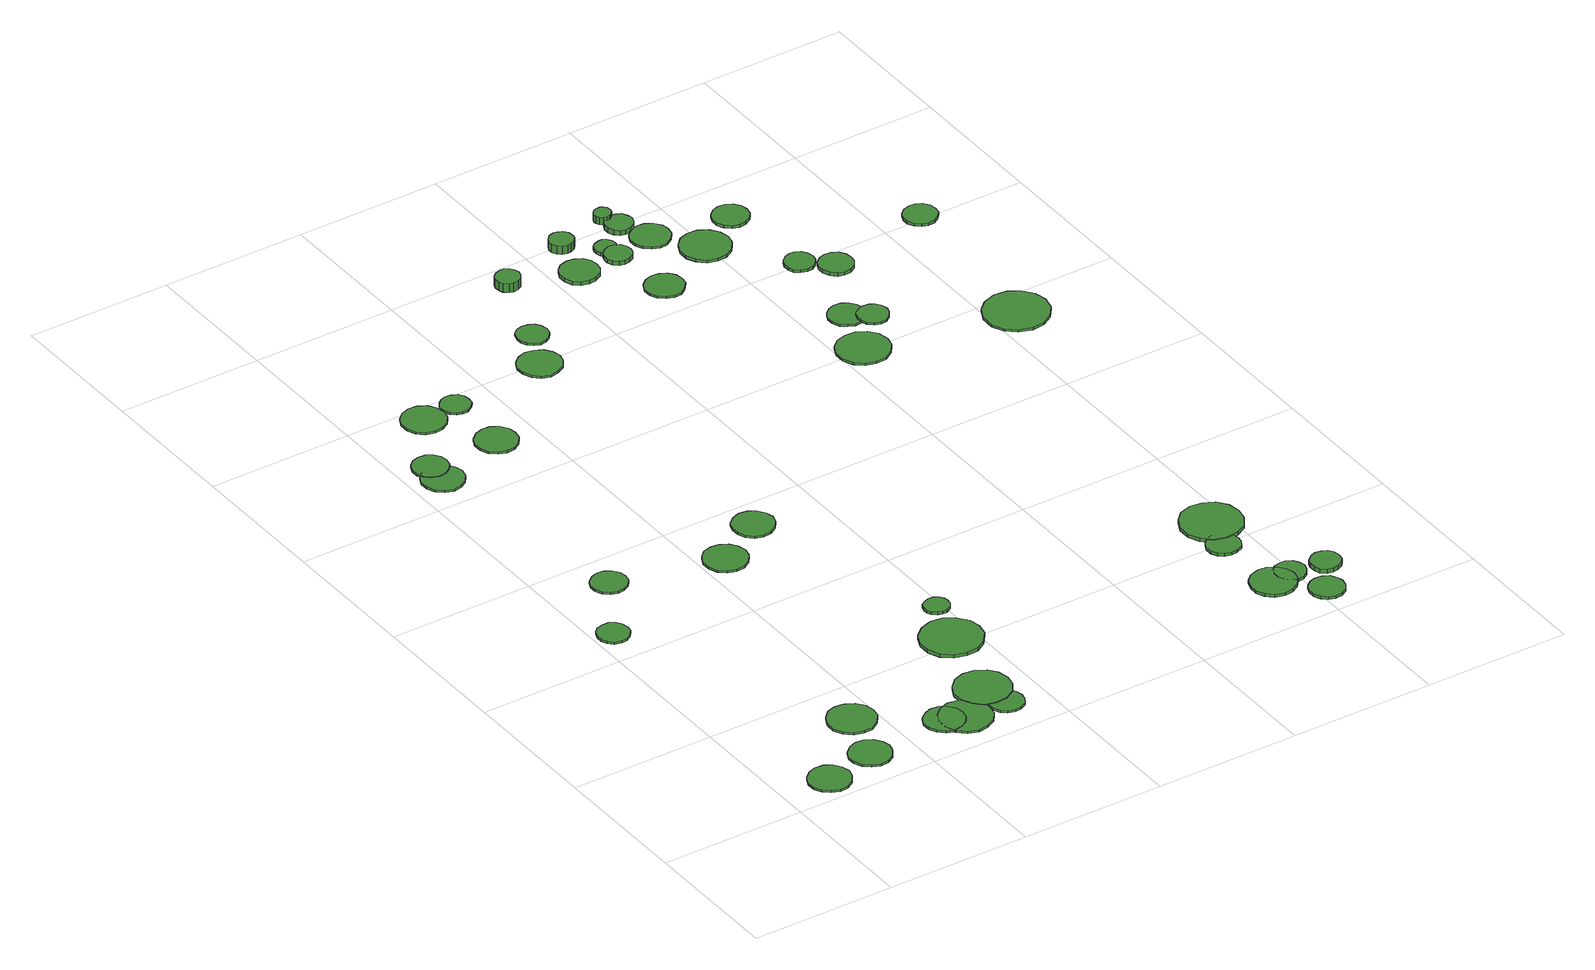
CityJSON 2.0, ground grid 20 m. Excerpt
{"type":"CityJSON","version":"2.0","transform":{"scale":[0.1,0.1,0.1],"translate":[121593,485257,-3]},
"CityObjects":{
"tree1":{"type":"SolitaryVegetationObject","attributes":{"function":"something"},"geometry":[{"type":"MultiSurface","lod":"1","boundaries":[[[0,1,2,3,4,5,6,7,8,9,10,11,12,13,14]],[[15,16,17,18,19,20,21,22,23,24,25,26,27,28,29]],[[0,29,28,1]],[[1,28,27,2]],[[2,27,26,3]],[[3,26,25,4]],[[4,25,24,5]],[[5,24,23,6]],[[6,23,22,7]],[[7,22,21,8]],[[8,21,20,9]],[[9,20,19,10]],[[10,19,18,11]],[[11,18,17,12]],[[12,17,16,13]],[[13,16,15,14]],[[14,15,29,0]]]}]},
"tree2":{"type":"SolitaryVegetationObject","attributes":{"function":"something"},"geometry":[{"type":"MultiSurface","lod":"1","boundaries":[[[30,31,32,33,34,35,36,37,38,39,40,41,42,43,44]],[[45,46,47,48,49,50,51,52,53,54,55,56,57,58,59]],[[30,59,58,31]],[[31,58,57,32]],[[32,57,56,33]],[[33,56,55,34]],[[34,55,54,35]],[[35,54,53,36]],[[36,53,52,37]],[[37,52,51,38]],[[38,51,50,39]],[[39,50,49,40]],[[40,49,48,41]],[[41,48,47,42]],[[42,47,46,43]],[[43,46,45,44]],[[44,45,59,30]]]}]},
"tree3":{"type":"SolitaryVegetationObject","attributes":{"function":"something"},"geometry":[{"type":"MultiSurface","lod":"1","boundaries":[[[60,61,62,63,64,65,66,67,68,69,70,71,72,73,74]],[[75,76,77,78,79,80,81,82,83,84,85,86,87,88,89]],[[60,89,88,61]],[[61,88,87,62]],[[62,87,86,63]],[[63,86,85,64]],[[64,85,84,65]],[[65,84,83,66]],[[66,83,82,67]],[[67,82,81,68]],[[68,81,80,69]],[[69,80,79,70]],[[70,79,78,71]],[[71,78,77,72]],[[72,77,76,73]],[[73,76,75,74]],[[74,75,89,60]]]}]},
"tree4":{"type":"SolitaryVegetationObject","attributes":{"function":"something"},"geometry":[{"type":"MultiSurface","lod":"1","boundaries":[[[90,91,92,93,94,95,96,97,98,99,100,101,102,103,104]],[[105,106,107,108,109,110,111,112,113,114,115,116,117,118,119]],[[90,119,118,91]],[[91,118,117,92]],[[92,117,116,93]],[[93,116,115,94]],[[94,115,114,95]],[[95,114,113,96]],[[96,113,112,97]],[[97,112,111,98]],[[98,111,110,99]],[[99,110,109,100]],[[100,109,108,101]],[[101,108,107,102]],[[102,107,106,103]],[[103,106,105,104]],[[104,105,119,90]]]}]},
"tree5":{"type":"SolitaryVegetationObject","attributes":{"function":"something"},"geometry":[{"type":"MultiSurface","lod":"1","boundaries":[[[120,121,122,123,124,125,126,127,128,129,130,131,132,133,134]],[[135,136,137,138,139,140,141,142,143,144,145,146,147,148,149]],[[120,149,148,121]],[[121,148,147,122]],[[122,147,146,123]],[[123,146,145,124]],[[124,145,144,125]],[[125,144,143,126]],[[126,143,142,127]],[[127,142,141,128]],[[128,141,140,129]],[[129,140,139,130]],[[130,139,138,131]],[[131,138,137,132]],[[132,137,136,133]],[[133,136,135,134]],[[134,135,149,120]]]}]},
"tree6":{"type":"SolitaryVegetationObject","attributes":{"function":"something"},"geometry":[{"type":"MultiSurface","lod":"1","boundaries":[[[150,151,152,153,154,155,156,157,158,159,160,161,162,163,164]],[[165,166,167,168,169,170,171,172,173,174,175,176,177,178,179]],[[150,179,178,151]],[[151,178,177,152]],[[152,177,176,153]],[[153,176,175,154]],[[154,175,174,155]],[[155,174,173,156]],[[156,173,172,157]],[[157,172,171,158]],[[158,171,170,159]],[[159,170,169,160]],[[160,169,168,161]],[[161,168,167,162]],[[162,167,166,163]],[[163,166,165,164]],[[164,165,179,150]]]}]},
"tree7":{"type":"SolitaryVegetationObject","attributes":{"function":"something"},"geometry":[{"type":"MultiSurface","lod":"1","boundaries":[[[180,181,182,183,184,185,186,187,188,189,190,191,192,193,194]],[[195,196,197,198,199,200,201,202,203,204,205,206,207,208,209]],[[180,209,208,181]],[[181,208,207,182]],[[182,207,206,183]],[[183,206,205,184]],[[184,205,204,185]],[[185,204,203,186]],[[186,203,202,187]],[[187,202,201,188]],[[188,201,200,189]],[[189,200,199,190]],[[190,199,198,191]],[[191,198,197,192]],[[192,197,196,193]],[[193,196,195,194]],[[194,195,209,180]]]}]},
"tree8":{"type":"SolitaryVegetationObject","attributes":{"function":"something"},"geometry":[{"type":"MultiSurface","lod":"1","boundaries":[[[210,211,212,213,214,215,216,217,218,219,220,221,222,223,224]],[[225,226,227,228,229,230,231,232,233,234,235,236,237,238,239]],[[210,239,238,211]],[[211,238,237,212]],[[212,237,236,213]],[[213,236,235,214]],[[214,235,234,215]],[[215,234,233,216]],[[216,233,232,217]],[[217,232,231,218]],[[218,231,230,219]],[[219,230,229,220]],[[220,229,228,221]],[[221,228,227,222]],[[222,227,226,223]],[[223,226,225,224]],[[224,225,239,210]]]}]},
"tree9":{"type":"SolitaryVegetationObject","attributes":{"function":"something"},"geometry":[{"type":"MultiSurface","lod":"1","boundaries":[[[240,241,242,243,244,245,246,247,248,249,250,251,252,253,254]],[[255,256,257,258,259,260,261,262,263,264,265,266,267,268,269]],[[240,269,268,241]],[[241,268,267,242]],[[242,267,266,243]],[[243,266,265,244]],[[244,265,264,245]],[[245,264,263,246]],[[246,263,262,247]],[[247,262,261,248]],[[248,261,260,249]],[[249,260,259,250]],[[250,259,258,251]],[[251,258,257,252]],[[252,257,256,253]],[[253,256,255,254]],[[254,255,269,240]]]}]},
"tree10":{"type":"SolitaryVegetationObject","attributes":{"function":"something"},"geometry":[{"type":"MultiSurface","lod":"1","boundaries":[[[270,271,272,273,274,275,276,277,278,279,280,281,282,283,284]],[[285,286,287,288,289,290,291,292,293,294,295,296,297,298,299]],[[270,299,298,271]],[[271,298,297,272]],[[272,297,296,273]],[[273,296,295,274]],[[274,295,294,275]],[[275,294,293,276]],[[276,293,292,277]],[[277,292,291,278]],[[278,291,290,279]],[[279,290,289,280]],[[280,289,288,281]],[[281,288,287,282]],[[282,287,286,283]],[[283,286,285,284]],[[284,285,299,270]]]}]},
"tree11":{"type":"SolitaryVegetationObject","attributes":{"function":"something"},"geometry":[{"type":"MultiSurface","lod":"1","boundaries":[[[300,301,302,303,304,305,306,307,308,309,310,311,312,313,314]],[[315,316,317,318,319,320,321,322,323,324,325,326,327,328,329]],[[300,329,328,301]],[[301,328,327,302]],[[302,327,326,303]],[[303,326,325,304]],[[304,325,324,305]],[[305,324,323,306]],[[306,323,322,307]],[[307,322,321,308]],[[308,321,320,309]],[[309,320,319,310]],[[310,319,318,311]],[[311,318,317,312]],[[312,317,316,313]],[[313,316,315,314]],[[314,315,329,300]]]}]},
"tree12":{"type":"SolitaryVegetationObject","attributes":{"function":"something"},"geometry":[{"type":"MultiSurface","lod":"1","boundaries":[[[330,331,332,333,334,335,336,337,338,339,340,341,342,343,344]],[[345,346,347,348,349,350,351,352,353,354,355,356,357,358,359]],[[330,359,358,331]],[[331,358,357,332]],[[332,357,356,333]],[[333,356,355,334]],[[334,355,354,335]],[[335,354,353,336]],[[336,353,352,337]],[[337,352,351,338]],[[338,351,350,339]],[[339,350,349,340]],[[340,349,348,341]],[[341,348,347,342]],[[342,347,346,343]],[[343,346,345,344]],[[344,345,359,330]]]}]},
"tree13":{"type":"SolitaryVegetationObject","attributes":{"function":"something"},"geometry":[{"type":"MultiSurface","lod":"1","boundaries":[[[360,361,362,363,364,365,366,367,368,369,370,371,372,373,374]],[[375,376,377,378,379,380,381,382,383,384,385,386,387,388,389]],[[360,389,388,361]],[[361,388,387,362]],[[362,387,386,363]],[[363,386,385,364]],[[364,385,384,365]],[[365,384,383,366]],[[366,383,382,367]],[[367,382,381,368]],[[368,381,380,369]],[[369,380,379,370]],[[370,379,378,371]],[[371,378,377,372]],[[372,377,376,373]],[[373,376,375,374]],[[374,375,389,360]]]}]},
"tree14":{"type":"SolitaryVegetationObject","attributes":{"function":"something"},"geometry":[{"type":"MultiSurface","lod":"1","boundaries":[[[390,391,392,393,394,395,396,397,398,399,400,401,402,403,404]],[[405,406,407,408,409,410,411,412,413,414,415,416,417,418,419]],[[390,419,418,391]],[[391,418,417,392]],[[392,417,416,393]],[[393,416,415,394]],[[394,415,414,395]],[[395,414,413,396]],[[396,413,412,397]],[[397,412,411,398]],[[398,411,410,399]],[[399,410,409,400]],[[400,409,408,401]],[[401,408,407,402]],[[402,407,406,403]],[[403,406,405,404]],[[404,405,419,390]]]}]},
"tree15":{"type":"SolitaryVegetationObject","attributes":{"function":"something"},"geometry":[{"type":"MultiSurface","lod":"1","boundaries":[[[420,421,422,423,424,425,426,427,428,429,430,431,432,433,434]],[[435,436,437,438,439,440,441,442,443,444,445,446,447,448,449]],[[420,449,448,421]],[[421,448,447,422]],[[422,447,446,423]],[[423,446,445,424]],[[424,445,444,425]],[[425,444,443,426]],[[426,443,442,427]],[[427,442,441,428]],[[428,441,440,429]],[[429,440,439,430]],[[430,439,438,431]],[[431,438,437,432]],[[432,437,436,433]],[[433,436,435,434]],[[434,435,449,420]]]}]},
"tree16":{"type":"SolitaryVegetationObject","attributes":{"function":"something"},"geometry":[{"type":"MultiSurface","lod":"1","boundaries":[[[450,451,452,453,454,455,456,457,458,459,460,461,462,463,464]],[[465,466,467,468,469,470,471,472,473,474,475,476,477,478,479]],[[450,479,478,451]],[[451,478,477,452]],[[452,477,476,453]],[[453,476,475,454]],[[454,475,474,455]],[[455,474,473,456]],[[456,473,472,457]],[[457,472,471,458]],[[458,471,470,459]],[[459,470,469,460]],[[460,469,468,461]],[[461,468,467,462]],[[462,467,466,463]],[[463,466,465,464]],[[464,465,479,450]]]}]},
"tree17":{"type":"SolitaryVegetationObject","attributes":{"function":"something"},"geometry":[{"type":"MultiSurface","lod":"1","boundaries":[[[480,481,482,483,484,485,486,487,488,489,490,491,492,493,494]],[[495,496,497,498,499,500,501,502,503,504,505,506,507,508,509]],[[480,509,508,481]],[[481,508,507,482]],[[482,507,506,483]],[[483,506,505,484]],[[484,505,504,485]],[[485,504,503,486]],[[486,503,502,487]],[[487,502,501,488]],[[488,501,500,489]],[[489,500,499,490]],[[490,499,498,491]],[[491,498,497,492]],[[492,497,496,493]],[[493,496,495,494]],[[494,495,509,480]]]}]},
"tree18":{"type":"SolitaryVegetationObject","attributes":{"function":"something"},"geometry":[{"type":"MultiSurface","lod":"1","boundaries":[[[510,511,512,513,514,515,516,517,518,519,520,521,522,523,524]],[[525,526,527,528,529,530,531,532,533,534,535,536,537,538,539]],[[510,539,538,511]],[[511,538,537,512]],[[512,537,536,513]],[[513,536,535,514]],[[514,535,534,515]],[[515,534,533,516]],[[516,533,532,517]],[[517,532,531,518]],[[518,531,530,519]],[[519,530,529,520]],[[520,529,528,521]],[[521,528,527,522]],[[522,527,526,523]],[[523,526,525,524]],[[524,525,539,510]]]}]},
"tree19":{"type":"SolitaryVegetationObject","attributes":{"function":"something"},"geometry":[{"type":"MultiSurface","lod":"1","boundaries":[[[540,541,542,543,544,545,546,547,548,549,550,551,552,553,554]],[[555,556,557,558,559,560,561,562,563,564,565,566,567,568,569]],[[540,569,568,541]],[[541,568,567,542]],[[542,567,566,543]],[[543,566,565,544]],[[544,565,564,545]],[[545,564,563,546]],[[546,563,562,547]],[[547,562,561,548]],[[548,561,560,549]],[[549,560,559,550]],[[550,559,558,551]],[[551,558,557,552]],[[552,557,556,553]],[[553,556,555,554]],[[554,555,569,540]]]}]},
"tree20":{"type":"SolitaryVegetationObject","attributes":{"function":"something"},"geometry":[{"type":"MultiSurface","lod":"1","boundaries":[[[570,571,572,573,574,575,576,577,578,579,580,581,582,583,584]],[[585,586,587,588,589,590,591,592,593,594,595,596,597,598,599]],[[570,599,598,571]],[[571,598,597,572]],[[572,597,596,573]],[[573,596,595,574]],[[574,595,594,575]],[[575,594,593,576]],[[576,593,592,577]],[[577,592,591,578]],[[578,591,590,579]],[[579,590,589,580]],[[580,589,588,581]],[[581,588,587,582]],[[582,587,586,583]],[[583,586,585,584]],[[584,585,599,570]]]}]},
"tree21":{"type":"SolitaryVegetationObject","attributes":{"function":"something"},"geometry":[{"type":"MultiSurface","lod":"1","boundaries":[[[600,601,602,603,604,605,606,607,608,609,610,611,612,613,614]],[[615,616,617,618,619,620,621,622,623,624,625,626,627,628,629]],[[600,629,628,601]],[[601,628,627,602]],[[602,627,626,603]],[[603,626,625,604]],[[604,625,624,605]],[[605,624,623,606]],[[606,623,622,607]],[[607,622,621,608]],[[608,621,620,609]],[[609,620,619,610]],[[610,619,618,611]],[[611,618,617,612]],[[612,617,616,613]],[[613,616,615,614]],[[614,615,629,600]]]}]},
"tree22":{"type":"SolitaryVegetationObject","attributes":{"function":"something"},"geometry":[{"type":"MultiSurface","lod":"1","boundaries":[[[630,631,632,633,634,635,636,637,638,639,640,641,642,643,644]],[[645,646,647,648,649,650,651,652,653,654,655,656,657,658,659]],[[630,659,658,631]],[[631,658,657,632]],[[632,657,656,633]],[[633,656,655,634]],[[634,655,654,635]],[[635,654,653,636]],[[636,653,652,637]],[[637,652,651,638]],[[638,651,650,639]],[[639,650,649,640]],[[640,649,648,641]],[[641,648,647,642]],[[642,647,646,643]],[[643,646,645,644]],[[644,645,659,630]]]}]},
"tree23":{"type":"SolitaryVegetationObject","attributes":{"function":"something"},"geometry":[{"type":"MultiSurface","lod":"1","boundaries":[[[660,661,662,663,664,665,666,667,668,669,670,671,672,673,674]],[[675,676,677,678,679,680,681,682,683,684,685,686,687,688,689]],[[660,689,688,661]],[[661,688,687,662]],[[662,687,686,663]],[[663,686,685,664]],[[664,685,684,665]],[[665,684,683,666]],[[666,683,682,667]],[[667,682,681,668]],[[668,681,680,669]],[[669,680,679,670]],[[670,679,678,671]],[[671,678,677,672]],[[672,677,676,673]],[[673,676,675,674]],[[674,675,689,660]]]}]},
"tree24":{"type":"SolitaryVegetationObject","attributes":{"function":"something"},"geometry":[{"type":"MultiSurface","lod":"1","boundaries":[[[690,691,692,693,694,695,696,697,698,699,700,701,702,703,704]],[[705,706,707,708,709,710,711,712,713,714,715,716,717,718,719]],[[690,719,718,691]],[[691,718,717,692]],[[692,717,716,693]],[[693,716,715,694]],[[694,715,714,695]],[[695,714,713,696]],[[696,713,712,697]],[[697,712,711,698]],[[698,711,710,699]],[[699,710,709,700]],[[700,709,708,701]],[[701,708,707,702]],[[702,707,706,703]],[[703,706,705,704]],[[704,705,719,690]]]}]},
"tree25":{"type":"SolitaryVegetationObject","attributes":{"function":"something"},"geometry":[{"type":"MultiSurface","lod":"1","boundaries":[[[720,721,722,723,724,725,726,727,728,729,730,731,732,733,734]],[[735,736,737,738,739,740,741,742,743,744,745,746,747,748,749]],[[720,749,748,721]],[[721,748,747,722]],[[722,747,746,723]],[[723,746,745,724]],[[724,745,744,725]],[[725,744,743,726]],[[726,743,742,727]],[[727,742,741,728]],[[728,741,740,729]],[[729,740,739,730]],[[730,739,738,731]],[[731,738,737,732]],[[732,737,736,733]],[[733,736,735,734]],[[734,735,749,720]]]}]},
"tree26":{"type":"SolitaryVegetationObject","attributes":{"function":"something"},"geometry":[{"type":"MultiSurface","lod":"1","boundaries":[[[750,751,752,753,754,755,756,757,758,759,760,761,762,763,764]],[[765,766,767,768,769,770,771,772,773,774,775,776,777,778,779]],[[750,779,778,751]],[[751,778,777,752]],[[752,777,776,753]],[[753,776,775,754]],[[754,775,774,755]],[[755,774,773,756]],[[756,773,772,757]],[[757,772,771,758]],[[758,771,770,759]],[[759,770,769,760]],[[760,769,768,761]],[[761,768,767,762]],[[762,767,766,763]],[[763,766,765,764]],[[764,765,779,750]]]}]},
"tree27":{"type":"SolitaryVegetationObject","attributes":{"function":"something"},"geometry":[{"type":"MultiSurface","lod":"1","boundaries":[[[780,781,782,783,784,785,786,787,788,789,790,791,792,793,794]],[[795,796,797,798,799,800,801,802,803,804,805,806,807,808,809]],[[780,809,808,781]],[[781,808,807,782]],[[782,807,806,783]],[[783,806,805,784]],[[784,805,804,785]],[[785,804,803,786]],[[786,803,802,787]],[[787,802,801,788]],[[788,801,800,789]],[[789,800,799,790]],[[790,799,798,791]],[[791,798,797,792]],[[792,797,796,793]],[[793,796,795,794]],[[794,795,809,780]]]}]},
"tree28":{"type":"SolitaryVegetationObject","attributes":{"function":"something"},"geometry":[{"type":"MultiSurface","lod":"1","boundaries":[[[810,811,812,813,814,815,816,817,818,819,820,821,822,823,824]],[[825,826,827,828,829,830,831,832,833,834,835,836,837,838,839]],[[810,839,838,811]],[[811,838,837,812]],[[812,837,836,813]],[[813,836,835,814]],[[814,835,834,815]],[[815,834,833,816]],[[816,833,832,817]],[[817,832,831,818]],[[818,831,830,819]],[[819,830,829,820]],[[820,829,828,821]],[[821,828,827,822]],[[822,827,826,823]],[[823,826,825,824]],[[824,825,839,810]]]}]},
"tree29":{"type":"SolitaryVegetationObject","attributes":{"function":"something"},"geometry":[{"type":"MultiSurface","lod":"1","boundaries":[[[840,841,842,843,844,845,846,847,848,849,850,851,852,853,854]],[[855,856,857,858,859,860,861,862,863,864,865,866,867,868,869]],[[840,869,868,841]],[[841,868,867,842]],[[842,867,866,843]],[[843,866,865,844]],[[844,865,864,845]],[[845,864,863,846]],[[846,863,862,847]],[[847,862,861,848]],[[848,861,860,849]],[[849,860,859,850]],[[850,859,858,851]],[[851,858,857,852]],[[852,857,856,853]],[[853,856,855,854]],[[854,855,869,840]]]}]},
"tree30":{"type":"SolitaryVegetationObject","attributes":{"function":"something"},"geometry":[{"type":"MultiSurface","lod":"1","boundaries":[[[870,871,872,873,874,875,876,877,878,879,880,881,882,883,884]],[[885,886,887,888,889,890,891,892,893,894,895,896,897,898,899]],[[870,899,898,871]],[[871,898,897,872]],[[872,897,896,873]],[[873,896,895,874]],[[874,895,894,875]],[[875,894,893,876]],[[876,893,892,877]],[[877,892,891,878]],[[878,891,890,879]],[[879,890,889,880]],[[880,889,888,881]],[[881,888,887,882]],[[882,887,886,883]],[[883,886,885,884]],[[884,885,899,870]]]}]},
"tree31":{"type":"SolitaryVegetationObject","attributes":{"function":"something"},"geometry":[{"type":"MultiSurface","lod":"1","boundaries":[[[900,901,902,903,904,905,906,907,908,909,910,911,912,913,914]],[[915,916,917,918,919,920,921,922,923,924,925,926,927,928,929]],[[900,929,928,901]],[[901,928,927,902]],[[902,927,926,903]],[[903,926,925,904]],[[904,925,924,905]],[[905,924,923,906]],[[906,923,922,907]],[[907,922,921,908]],[[908,921,920,909]],[[909,920,919,910]],[[910,919,918,911]],[[911,918,917,912]],[[912,917,916,913]],[[913,916,915,914]],[[914,915,929,900]]]}]},
"tree32":{"type":"SolitaryVegetationObject","attributes":{"function":"something"},"geometry":[{"type":"MultiSurface","lod":"1","boundaries":[[[930,931,932,933,934,935,936,937,938,939,940,941,942,943,944]],[[945,946,947,948,949,950,951,952,953,954,955,956,957,958,959]],[[930,959,958,931]],[[931,958,957,932]],[[932,957,956,933]],[[933,956,955,934]],[[934,955,954,935]],[[935,954,953,936]],[[936,953,952,937]],[[937,952,951,938]],[[938,951,950,939]],[[939,950,949,940]],[[940,949,948,941]],[[941,948,947,942]],[[942,947,946,943]],[[943,946,945,944]],[[944,945,959,930]]]}]},
"tree33":{"type":"SolitaryVegetationObject","attributes":{"function":"something"},"geometry":[{"type":"MultiSurface","lod":"1","boundaries":[[[960,961,962,963,964,965,966,967,968,969,970,971,972,973,974]],[[975,976,977,978,979,980,981,982,983,984,985,986,987,988,989]],[[960,989,988,961]],[[961,988,987,962]],[[962,987,986,963]],[[963,986,985,964]],[[964,985,984,965]],[[965,984,983,966]],[[966,983,982,967]],[[967,982,981,968]],[[968,981,980,969]],[[969,980,979,970]],[[970,979,978,971]],[[971,978,977,972]],[[972,977,976,973]],[[973,976,975,974]],[[974,975,989,960]]]}]},
"tree34":{"type":"SolitaryVegetationObject","attributes":{"function":"something"},"geometry":[{"type":"MultiSurface","lod":"1","boundaries":[[[990,991,992,993,994,995,996,997,998,999,1000,1001,1002,1003,1004]],[[1005,1006,1007,1008,1009,1010,1011,1012,1013,1014,1015,1016,1017,1018,1019]],[[990,1019,1018,991]],[[991,1018,1017,992]],[[992,1017,1016,993]],[[993,1016,1015,994]],[[994,1015,1014,995]],[[995,1014,1013,996]],[[996,1013,1012,997]],[[997,1012,1011,998]],[[998,1011,1010,999]],[[999,1010,1009,1000]],[[1000,1009,1008,1001]],[[1001,1008,1007,1002]],[[1002,1007,1006,1003]],[[1003,1006,1005,1004]],[[1004,1005,1019,990]]]}]},
"tree35":{"type":"SolitaryVegetationObject","attributes":{"function":"something"},"geometry":[{"type":"MultiSurface","lod":"1","boundaries":[[[1020,1021,1022,1023,1024,1025,1026,1027,1028,1029,1030,1031,1032,1033,1034]],[[1035,1036,1037,1038,1039,1040,1041,1042,1043,1044,1045,1046,1047,1048,1049]],[[1020,1049,1048,1021]],[[1021,1048,1047,1022]],[[1022,1047,1046,1023]],[[1023,1046,1045,1024]],[[1024,1045,1044,1025]],[[1025,1044,1043,1026]],[[1026,1043,1042,1027]],[[1027,1042,1041,1028]],[[1028,1041,1040,1029]],[[1029,1040,1039,1030]],[[1030,1039,1038,1031]],[[1031,1038,1037,1032]],[[1032,1037,1036,1033]],[[1033,1036,1035,1034]],[[1034,1035,1049,1020]]]}]},
"tree36":{"type":"SolitaryVegetationObject","attributes":{"function":"something"},"geometry":[{"type":"MultiSurface","lod":"1","boundaries":[[[1050,1051,1052,1053,1054,1055,1056,1057,1058,1059,1060,1061,1062,1063,1064]],[[1065,1066,1067,1068,1069,1070,1071,1072,1073,1074,1075,1076,1077,1078,1079]],[[1050,1079,1078,1051]],[[1051,1078,1077,1052]],[[1052,1077,1076,1053]],[[1053,1076,1075,1054]],[[1054,1075,1074,1055]],[[1055,1074,1073,1056]],[[1056,1073,1072,1057]],[[1057,1072,1071,1058]],[[1058,1071,1070,1059]],[[1059,1070,1069,1060]],[[1060,1069,1068,1061]],[[1061,1068,1067,1062]],[[1062,1067,1066,1063]],[[1063,1066,1065,1064]],[[1064,1065,1079,1050]]]}]},
"tree37":{"type":"SolitaryVegetationObject","attributes":{"function":"something"},"geometry":[{"type":"MultiSurface","lod":"1","boundaries":[[[1080,1081,1082,1083,1084,1085,1086,1087,1088,1089,1090,1091,1092,1093,1094]],[[1095,1096,1097,1098,1099,1100,1101,1102,1103,1104,1105,1106,1107,1108,1109]],[[1080,1109,1108,1081]],[[1081,1108,1107,1082]],[[1082,1107,1106,1083]],[[1083,1106,1105,1084]],[[1084,1105,1104,1085]],[[1085,1104,1103,1086]],[[1086,1103,1102,1087]],[[1087,1102,1101,1088]],[[1088,1101,1100,1089]],[[1089,1100,1099,1090]],[[1090,1099,1098,1091]],[[1091,1098,1097,1092]],[[1092,1097,1096,1093]],[[1093,1096,1095,1094]],[[1094,1095,1109,1080]]]}]},
"tree38":{"type":"SolitaryVegetationObject","attributes":{"function":"something"},"geometry":[{"type":"MultiSurface","lod":"1","boundaries":[[[1110,1111,1112,1113,1114,1115,1116,1117,1118,1119,1120,1121,1122,1123,1124]],[[1125,1126,1127,1128,1129,1130,1131,1132,1133,1134,1135,1136,1137,1138,1139]],[[1110,1139,1138,1111]],[[1111,1138,1137,1112]],[[1112,1137,1136,1113]],[[1113,1136,1135,1114]],[[1114,1135,1134,1115]],[[1115,1134,1133,1116]],[[1116,1133,1132,1117]],[[1117,1132,1131,1118]],[[1118,1131,1130,1119]],[[1119,1130,1129,1120]],[[1120,1129,1128,1121]],[[1121,1128,1127,1122]],[[1122,1127,1126,1123]],[[1123,1126,1125,1124]],[[1124,1125,1139,1110]]]}]},
"tree39":{"type":"SolitaryVegetationObject","attributes":{"function":"something"},"geometry":[{"type":"MultiSurface","lod":"1","boundaries":[[[1140,1141,1142,1143,1144,1145,1146,1147,1148,1149,1150,1151,1152,1153,1154]],[[1155,1156,1157,1158,1159,1160,1161,1162,1163,1164,1165,1166,1167,1168,1169]],[[1140,1169,1168,1141]],[[1141,1168,1167,1142]],[[1142,1167,1166,1143]],[[1143,1166,1165,1144]],[[1144,1165,1164,1145]],[[1145,1164,1163,1146]],[[1146,1163,1162,1147]],[[1147,1162,1161,1148]],[[1148,1161,1160,1149]],[[1149,1160,1159,1150]],[[1150,1159,1158,1151]],[[1151,1158,1157,1152]],[[1152,1157,1156,1153]],[[1153,1156,1155,1154]],[[1154,1155,1169,1140]]]}]},
"tree40":{"type":"SolitaryVegetationObject","attributes":{"function":"something"},"geometry":[{"type":"MultiSurface","lod":"1","boundaries":[[[1170,1171,1172,1173,1174,1175,1176,1177,1178,1179,1180,1181,1182,1183,1184]],[[1185,1186,1187,1188,1189,1190,1191,1192,1193,1194,1195,1196,1197,1198,1199]],[[1170,1199,1198,1171]],[[1171,1198,1197,1172]],[[1172,1197,1196,1173]],[[1173,1196,1195,1174]],[[1174,1195,1194,1175]],[[1175,1194,1193,1176]],[[1176,1193,1192,1177]],[[1177,1192,1191,1178]],[[1178,1191,1190,1179]],[[1179,1190,1189,1180]],[[1180,1189,1188,1181]],[[1181,1188,1187,1182]],[[1182,1187,1186,1183]],[[1183,1186,1185,1184]],[[1184,1185,1199,1170]]]}]},
"tree41":{"type":"SolitaryVegetationObject","attributes":{"function":"something"},"geometry":[{"type":"MultiSurface","lod":"1","boundaries":[[[1200,1201,1202,1203,1204,1205,1206,1207,1208,1209,1210,1211,1212,1213,1214]],[[1215,1216,1217,1218,1219,1220,1221,1222,1223,1224,1225,1226,1227,1228,1229]],[[1200,1229,1228,1201]],[[1201,1228,1227,1202]],[[1202,1227,1226,1203]],[[1203,1226,1225,1204]],[[1204,1225,1224,1205]],[[1205,1224,1223,1206]],[[1206,1223,1222,1207]],[[1207,1222,1221,1208]],[[1208,1221,1220,1209]],[[1209,1220,1219,1210]],[[1210,1219,1218,1211]],[[1211,1218,1217,1212]],[[1212,1217,1216,1213]],[[1213,1216,1215,1214]],[[1214,1215,1229,1200]]]}]},
"tree42":{"type":"SolitaryVegetationObject","attributes":{"function":"something"},"geometry":[{"type":"MultiSurface","lod":"1","boundaries":[[[1230,1231,1232,1233,1234,1235,1236,1237,1238,1239,1240,1241,1242,1243,1244]],[[1245,1246,1247,1248,1249,1250,1251,1252,1253,1254,1255,1256,1257,1258,1259]],[[1230,1259,1258,1231]],[[1231,1258,1257,1232]],[[1232,1257,1256,1233]],[[1233,1256,1255,1234]],[[1234,1255,1254,1235]],[[1235,1254,1253,1236]],[[1236,1253,1252,1237]],[[1237,1252,1251,1238]],[[1238,1251,1250,1239]],[[1239,1250,1249,1240]],[[1240,1249,1248,1241]],[[1241,1248,1247,1242]],[[1242,1247,1246,1243]],[[1243,1246,1245,1244]],[[1244,1245,1259,1230]]]}]},
"tree43":{"type":"SolitaryVegetationObject","attributes":{"function":"something"},"geometry":[{"type":"MultiSurface","lod":"1","boundaries":[[[1260,1261,1262,1263,1264,1265,1266,1267,1268,1269,1270,1271,1272,1273,1274]],[[1275,1276,1277,1278,1279,1280,1281,1282,1283,1284,1285,1286,1287,1288,1289]],[[1260,1289,1288,1261]],[[1261,1288,1287,1262]],[[1262,1287,1286,1263]],[[1263,1286,1285,1264]],[[1264,1285,1284,1265]],[[1265,1284,1283,1266]],[[1266,1283,1282,1267]],[[1267,1282,1281,1268]],[[1268,1281,1280,1269]],[[1269,1280,1279,1270]],[[1270,1279,1278,1271]],[[1271,1278,1277,1272]],[[1272,1277,1276,1273]],[[1273,1276,1275,1274]],[[1274,1275,1289,1260]]]}]},
"tree44":{"type":"SolitaryVegetationObject","attributes":{"function":"something"},"geometry":[{"type":"MultiSurface","lod":"1","boundaries":[[[1290,1291,1292,1293,1294,1295,1296,1297,1298,1299,1300,1301,1302,1303,1304]],[[1305,1306,1307,1308,1309,1310,1311,1312,1313,1314,1315,1316,1317,1318,1319]],[[1290,1319,1318,1291]],[[1291,1318,1317,1292]],[[1292,1317,1316,1293]],[[1293,1316,1315,1294]],[[1294,1315,1314,1295]],[[1295,1314,1313,1296]],[[1296,1313,1312,1297]],[[1297,1312,1311,1298]],[[1298,1311,1310,1299]],[[1299,1310,1309,1300]],[[1300,1309,1308,1301]],[[1301,1308,1307,1302]],[[1302,1307,1306,1303]],[[1303,1306,1305,1304]],[[1304,1305,1319,1290]]]}]}
},
"vertices":[
[97,35,16],[94,47,16],[87,57,16],[77,63,16],[65,64,16],[54,60,16],[45,52,16],[40,41,16],[40,29,16],[45,19,16],[54,11,16],[65,7,16],[77,8,16],[87,14,16],[94,24,16],[94,24,13],[87,14,13],[77,8,13],[65,7,13],[54,11,13],[45,19,13],[40,29,13],[40,41,13],[45,52,13],[54,60,13],[65,64,13],[77,63,13],[87,57,13],[94,47,13],[97,35,13],
[168,52,18],[165,63,18],[158,73,18],[148,79,18],[136,80,18],[125,76,18],[116,68,18],[111,57,18],[111,46,18],[116,35,18],[125,27,18],[136,23,18],[148,24,18],[158,30,18],[165,40,18],[165,40,15],[158,30,15],[148,24,15],[136,23,15],[125,27,15],[116,35,15],[111,46,15],[111,57,15],[116,68,15],[125,76,15],[136,80,15],[148,79,15],[158,73,15],[165,63,15],[168,52,15],
[49,453,14],[47,462,14],[42,469,14],[34,474,14],[25,474,14],[16,472,14],[10,466,14],[6,457,14],[6,448,14],[10,440,14],[16,434,14],[25,431,14],[34,432,14],[42,437,14],[47,444,14],[47,444,11],[42,437,11],[34,432,11],[25,431,11],[16,434,11],[10,440,11],[6,448,11],[6,457,11],[10,466,11],[16,472,11],[25,474,11],[34,474,11],[42,469,11],[47,462,11],[49,453,11],
[196,128,17],[193,142,17],[185,153,17],[173,159,17],[160,161,17],[147,157,17],[137,147,17],[131,135,17],[131,121,17],[137,109,17],[147,100,17],[160,96,17],[173,97,17],[185,104,17],[193,115,17],[193,115,14],[185,104,14],[173,97,14],[160,96,14],[147,100,14],[137,109,14],[131,121,14],[131,135,14],[137,147,14],[147,157,14],[160,161,14],[173,159,14],[185,153,14],[193,142,14],[196,128,14],
[108,546,16],[106,556,16],[100,564,16],[91,569,16],[81,570,16],[72,567,16],[64,560,16],[60,551,16],[60,541,16],[64,532,16],[72,525,16],[81,522,16],[91,523,16],[100,528,16],[106,536,16],[106,536,13],[100,528,13],[91,523,13],[81,522,13],[72,525,13],[64,532,13],[60,541,13],[60,551,13],[64,560,13],[72,567,13],[81,570,13],[91,569,13],[100,564,13],[106,556,13],[108,546,13],
[281,59,21],[279,70,21],[272,79,21],[263,85,21],[251,86,21],[241,82,21],[232,75,21],[227,64,21],[227,53,21],[232,43,21],[241,35,21],[251,31,21],[263,33,21],[272,38,21],[279,47,21],[279,47,18],[272,38,18],[263,33,18],[251,31,18],[241,35,18],[232,43,18],[227,53,18],[227,64,18],[232,75,18],[241,82,18],[251,86,18],[263,85,18],[272,79,18],[279,70,18],[281,59,18],
[315,50,21],[312,64,21],[303,76,21],[290,83,21],[276,85,21],[262,80,21],[251,70,21],[245,57,21],[245,42,21],[251,29,21],[262,19,21],[276,14,21],[290,16,21],[303,23,21],[312,35,21],[312,35,18],[303,23,18],[290,16,18],[276,14,18],[262,19,18],[251,29,18],[245,42,18],[245,57,18],[251,70,18],[262,80,18],[276,85,18],[290,83,18],[303,76,18],[312,64,18],[315,50,18],
[69,848,18],[66,859,18],[59,869,18],[49,875,18],[37,876,18],[26,873,18],[17,865,18],[12,854,18],[12,842,18],[17,831,18],[26,823,18],[37,819,18],[49,821,18],[59,827,18],[66,836,18],[66,836,15],[59,827,15],[49,821,15],[37,819,15],[26,823,15],[17,831,15],[12,842,15],[12,854,15],[17,865,15],[26,873,15],[37,876,15],[49,875,15],[59,869,15],[66,859,15],[69,848,15],
[65,877,19],[63,887,19],[57,895,19],[49,900,19],[38,901,19],[29,898,19],[21,891,19],[17,882,19],[17,872,19],[21,862,19],[29,856,19],[38,852,19],[49,854,19],[57,859,19],[63,867,19],[63,867,16],[57,859,16],[49,854,16],[38,852,16],[29,856,16],[21,862,16],[17,872,16],[17,882,16],[21,891,16],[29,898,16],[38,901,16],[49,900,16],[57,895,16],[63,887,16],[65,877,16],
[363,49,21],[361,59,21],[356,66,21],[347,71,21],[338,72,21],[328,69,21],[321,63,21],[317,54,21],[317,44,21],[321,35,21],[328,29,21],[338,26,21],[347,27,21],[356,32,21],[361,40,21],[361,40,18],[356,32,18],[347,27,18],[338,26,18],[328,29,18],[321,35,18],[317,44,18],[317,54,18],[321,63,18],[328,69,18],[338,72,18],[347,71,18],[356,66,18],[361,59,18],[363,49,18],
[369,89,22],[366,105,22],[357,117,22],[343,125,22],[327,127,22],[312,122,22],[301,111,22],[294,97,22],[294,81,22],[301,67,22],[312,56,22],[327,52,22],[343,53,22],[357,61,22],[366,74,22],[366,74,17],[357,61,17],[343,53,17],[327,52,17],[312,56,17],[301,67,17],[294,81,17],[294,97,17],[301,111,17],[312,122,17],[327,127,17],[343,125,17],[357,117,17],[366,105,17],[369,89,17],
[120,964,21],[117,976,21],[110,987,21],[99,993,21],[87,994,21],[75,990,21],[66,982,21],[61,971,21],[61,958,21],[66,947,21],[75,938,21],[87,935,21],[99,936,21],[110,942,21],[117,952,21],[117,952,18],[110,942,18],[99,936,18],[87,935,18],[75,938,18],[66,947,18],[61,958,18],[61,971,18],[66,982,18],[75,990,18],[87,994,18],[99,993,18],[110,987,18],[117,976,18],[120,964,18],
[265,514,13],[262,526,13],[255,536,13],[244,542,13],[232,543,13],[220,540,13],[211,531,13],[206,520,13],[206,508,13],[211,496,13],[220,488,13],[232,484,13],[244,485,13],[255,492,13],[262,502,13],[262,502,10],[255,492,10],[244,485,10],[232,484,10],[220,488,10],[211,496,10],[206,508,10],[206,520,10],[211,531,10],[220,540,10],[232,543,10],[244,542,10],[255,536,10],[262,526,10],[265,514,10],
[170,882,18],[168,893,18],[161,903,18],[151,909,18],[139,910,18],[128,906,18],[119,898,18],[114,888,18],[114,876,18],[119,865,18],[128,857,18],[139,853,18],[151,854,18],[161,860,18],[168,870,18],[168,870,15],[161,860,15],[151,854,15],[139,853,15],[128,857,15],[119,865,15],[114,876,15],[114,888,15],[119,898,15],[128,906,15],[139,910,15],[151,909,15],[161,903,15],[168,893,15],[170,882,15],
[404,205,21],[401,221,21],[390,235,21],[376,244,21],[359,246,21],[342,240,21],[329,229,21],[322,213,21],[322,196,21],[329,180,21],[342,169,21],[359,164,21],[376,165,21],[390,174,21],[401,188,21],[401,188,16],[390,174,16],[376,165,16],[359,164,16],[342,169,16],[329,180,16],[322,196,16],[322,213,16],[329,229,16],[342,240,16],[359,246,16],[376,244,16],[390,235,16],[401,221,16],[404,205,16],
[161,971,21],[160,979,21],[155,986,21],[147,990,21],[139,991,21],[131,988,21],[125,982,21],[121,975,21],[121,966,21],[125,959,21],[131,953,21],[139,951,21],[147,951,21],[155,956,21],[160,962,21],[160,962,18],[155,956,18],[147,951,18],[139,951,18],[131,953,18],[125,959,18],[121,966,18],[121,975,18],[125,982,18],[131,988,18],[139,991,18],[147,990,18],[155,986,18],[160,979,18],[161,971,18],
[404,274,20],[403,280,20],[399,286,20],[392,290,20],[385,290,20],[379,288,20],[373,284,20],[370,277,20],[370,270,20],[373,264,20],[379,259,20],[385,257,20],[392,257,20],[399,261,20],[403,267,20],[403,267,16],[399,261,16],[392,257,16],[385,257,16],[379,259,16],[373,264,16],[370,270,16],[370,277,16],[373,284,16],[379,288,16],[385,290,16],[392,290,16],[399,286,16],[403,280,16],[404,274,16],
[334,557,13],[331,568,13],[324,578,13],[314,584,13],[302,585,13],[291,581,13],[282,573,13],[278,563,13],[278,551,13],[282,540,13],[291,532,13],[302,529,13],[314,530,13],[324,536,13],[331,545,13],[331,545,10],[324,536,10],[314,530,10],[302,529,10],[291,532,10],[282,540,10],[278,551,10],[278,563,10],[282,573,10],[291,581,10],[302,585,10],[314,584,10],[324,578,10],[331,568,10],[334,557,10],
[308,987,21],[305,999,21],[298,1009,21],[287,1015,21],[275,1017,21],[263,1013,21],[254,1005,21],[249,994,21],[249,981,21],[254,970,21],[263,962,21],[275,958,21],[287,960,21],[298,966,21],[305,976,21],[305,976,18],[298,966,18],[287,960,18],[275,958,18],[263,962,18],[254,970,18],[249,981,18],[249,994,18],[254,1005,18],[263,1013,18],[275,1017,18],[287,1015,18],[298,1009,18],[305,999,18],[308,987,18],
[325,1042,24],[323,1051,24],[318,1058,24],[310,1062,24],[301,1063,24],[293,1061,24],[286,1055,24],[283,1046,24],[283,1037,24],[286,1029,24],[293,1023,24],[301,1020,24],[310,1021,24],[318,1026,24],[323,1033,24],[323,1033,21],[318,1026,21],[310,1021,21],[301,1020,21],[293,1023,21],[286,1029,21],[283,1037,21],[283,1046,21],[286,1055,21],[293,1061,21],[301,1063,21],[310,1062,21],[318,1058,21],[323,1051,21],[325,1042,21],
[357,1151,35],[355,1157,35],[351,1163,35],[345,1167,35],[338,1167,35],[332,1165,35],[326,1160,35],[324,1154,35],[324,1147,35],[326,1141,35],[332,1136,35],[338,1134,35],[345,1135,35],[351,1138,35],[355,1144,35],[355,1144,22],[351,1138,22],[345,1135,22],[338,1134,22],[332,1136,22],[326,1141,22],[324,1147,22],[324,1154,22],[326,1160,22],[332,1165,22],[338,1167,22],[345,1167,22],[351,1163,22],[355,1157,22],[357,1151,22],
[454,1123,26],[452,1134,26],[446,1143,26],[436,1148,26],[426,1149,26],[415,1146,26],[407,1139,26],[403,1129,26],[403,1118,26],[407,1108,26],[415,1101,26],[426,1098,26],[436,1099,26],[446,1104,26],[452,1113,26],[452,1113,21],[446,1104,21],[436,1099,21],[426,1098,21],[415,1101,21],[407,1108,21],[403,1118,21],[403,1129,21],[407,1139,21],[415,1146,21],[426,1149,21],[436,1148,21],[446,1143,21],[452,1134,21],[454,1123,21],
[789,81,24],[786,93,24],[778,104,24],[767,110,24],[755,111,24],[742,107,24],[733,99,24],[728,87,24],[728,74,24],[733,63,24],[742,54,24],[755,50,24],[767,52,24],[778,58,24],[786,68,24],[786,68,20],[778,58,20],[767,52,20],[755,50,20],[742,54,20],[733,63,20],[728,74,20],[728,87,20],[733,99,20],[742,107,20],[755,111,20],[767,110,20],[778,104,20],[786,93,20],[789,81,20],
[459,1184,33],[458,1191,33],[453,1197,33],[447,1200,33],[441,1201,33],[434,1199,33],[429,1194,33],[426,1188,33],[426,1181,33],[429,1175,33],[434,1170,33],[441,1168,33],[447,1169,33],[453,1172,33],[458,1178,33],[458,1178,21],[453,1172,21],[447,1169,21],[441,1168,21],[434,1170,21],[429,1175,21],[426,1181,21],[426,1188,21],[429,1194,21],[434,1199,21],[441,1201,21],[447,1200,21],[453,1197,21],[458,1191,21],[459,1184,21],
[775,183,24],[773,192,24],[768,200,24],[759,205,24],[750,206,24],[741,203,24],[734,196,24],[730,188,24],[730,178,24],[734,170,24],[741,164,24],[750,161,24],[759,162,24],[768,166,24],[773,174,24],[773,174,20],[768,166,20],[759,162,20],[750,161,20],[741,164,20],[734,170,20],[730,178,20],[730,188,20],[734,196,20],[741,203,20],[750,206,20],[759,205,20],[768,200,20],[773,192,20],[775,183,20],
[809,88,24],[807,97,24],[802,104,24],[794,109,24],[786,109,24],[777,107,24],[771,101,24],[767,93,24],[767,84,24],[771,76,24],[777,70,24],[786,67,24],[794,68,24],[802,73,24],[807,80,24],[807,80,20],[802,73,20],[794,68,20],[786,67,20],[777,70,20],[771,76,20],[767,84,20],[767,93,20],[771,101,20],[777,107,20],[786,109,20],[794,109,20],[802,104,20],[807,97,20],[809,88,20],
[829,34,24],[827,43,24],[822,51,24],[813,56,24],[803,57,24],[794,54,24],[787,48,24],[783,39,24],[783,29,24],[787,20,24],[794,13,24],[803,10,24],[813,11,24],[822,16,24],[827,24,24],[827,24,20],[822,16,20],[813,11,20],[803,10,20],[794,13,20],[787,20,20],[783,29,20],[783,39,20],[787,48,20],[794,54,20],[803,57,20],[813,56,20],[822,51,20],[827,43,20],[829,34,20],
[531,1049,17],[529,1060,17],[522,1069,17],[513,1074,17],[502,1075,17],[492,1072,17],[484,1065,17],[479,1055,17],[479,1044,17],[484,1034,17],[492,1027,17],[502,1023,17],[513,1024,17],[522,1030,17],[529,1039,17],[529,1039,14],[522,1030,14],[513,1024,14],[502,1023,14],[492,1027,14],[484,1034,14],[479,1044,14],[479,1055,14],[484,1065,14],[492,1072,14],[502,1075,14],[513,1074,14],[522,1069,14],[529,1060,14],[531,1049,14],
[507,1127,27],[505,1135,27],[501,1141,27],[494,1145,27],[486,1146,27],[479,1143,27],[473,1138,27],[470,1131,27],[470,1124,27],[473,1116,27],[479,1111,27],[486,1109,27],[494,1110,27],[501,1114,27],[505,1120,27],[505,1120,21],[501,1114,21],[494,1110,21],[486,1109,21],[479,1111,21],[473,1116,21],[470,1124,21],[470,1131,21],[473,1138,21],[479,1143,21],[486,1146,21],[494,1145,21],[501,1141,21],[505,1135,21],[507,1127,21],
[499,1150,26],[498,1156,26],[494,1161,26],[489,1164,26],[483,1164,26],[477,1162,26],[472,1158,26],[470,1153,26],[470,1147,26],[472,1141,26],[477,1137,26],[483,1135,26],[489,1136,26],[494,1139,26],[498,1144,26],[498,1144,21],[494,1139,21],[489,1136,21],[483,1135,21],[477,1137,21],[472,1141,21],[470,1147,21],[470,1153,21],[472,1158,21],[477,1162,21],[483,1164,21],[489,1164,21],[494,1161,21],[498,1156,21],[499,1150,21],
[808,232,25],[805,249,25],[795,263,25],[780,271,25],[763,273,25],[746,268,25],[734,256,25],[727,241,25],[727,223,25],[734,208,25],[746,196,25],[763,191,25],[780,193,25],[795,201,25],[805,215,25],[805,215,20],[795,201,20],[780,193,20],[763,191,20],[746,196,20],[734,208,20],[727,223,20],[727,241,20],[734,256,20],[746,268,20],[763,273,20],[780,271,20],[795,263,20],[805,249,20],[808,232,20],
[855,80,26],[854,89,26],[849,96,26],[841,100,26],[833,101,26],[825,98,26],[818,92,26],[815,85,26],[815,76,26],[818,68,26],[825,62,26],[833,60,26],[841,61,26],[849,65,26],[854,72,26],[854,72,20],[849,65,20],[841,61,20],[833,60,20],[825,62,20],[818,68,20],[815,76,20],[815,85,20],[818,92,20],[825,98,20],[833,101,20],[841,100,20],[849,96,20],[854,89,20],[855,80,20],
[667,798,17],[664,813,17],[655,825,17],[642,832,17],[627,833,17],[613,829,17],[602,819,17],[596,806,17],[596,791,17],[602,777,17],[613,767,17],[627,763,17],[642,764,17],[655,772,17],[664,784,17],[664,784,14],[655,772,14],[642,764,14],[627,763,14],[613,767,14],[602,777,14],[596,791,14],[596,806,14],[602,819,14],[613,829,14],[627,833,14],[642,832,14],[655,825,14],[664,813,14],[667,798,14],
[529,1205,33],[528,1210,33],[525,1214,33],[521,1216,33],[516,1216,33],[512,1215,33],[508,1212,33],[506,1207,33],[506,1203,33],[508,1198,33],[512,1195,33],[516,1194,33],[521,1194,33],[525,1197,33],[528,1200,33],[528,1200,22],[525,1197,22],[521,1194,22],[516,1194,22],[512,1195,22],[508,1198,22],[506,1203,22],[506,1207,22],[508,1212,22],[512,1215,22],[516,1216,22],[521,1216,22],[525,1214,22],[528,1210,22],[529,1205,22],
[545,1182,28],[543,1189,28],[539,1196,28],[532,1199,28],[524,1200,28],[517,1198,28],[511,1193,28],[508,1186,28],[508,1178,28],[511,1171,28],[517,1165,28],[524,1163,28],[532,1164,28],[539,1168,28],[543,1174,28],[543,1174,21],[539,1168,21],[532,1164,21],[524,1163,21],[517,1165,21],[511,1171,21],[508,1178,21],[508,1186,21],[511,1193,21],[517,1198,21],[524,1200,21],[532,1199,21],[539,1196,21],[543,1189,21],[545,1182,21],
[573,1143,23],[571,1153,23],[564,1162,23],[554,1168,23],[544,1169,23],[533,1166,23],[525,1158,23],[520,1148,23],[520,1137,23],[525,1127,23],[533,1120,23],[544,1116,23],[554,1117,23],[564,1123,23],[571,1132,23],[571,1132,20],[564,1123,20],[554,1117,20],[544,1116,20],[533,1120,20],[525,1127,20],[520,1137,20],[520,1148,20],[525,1158,20],[533,1166,20],[544,1169,20],[554,1168,20],[564,1162,20],[571,1153,20],[573,1143,20],
[623,1084,25],[620,1098,25],[611,1110,25],[599,1117,25],[585,1118,25],[572,1114,25],[562,1104,25],[556,1091,25],[556,1077,25],[562,1065,25],[572,1055,25],[585,1051,25],[599,1052,25],[611,1059,25],[620,1071,25],[620,1071,21],[611,1059,21],[599,1052,21],[585,1051,21],[572,1055,21],[562,1065,21],[556,1077,21],[556,1091,21],[562,1104,21],[572,1114,21],[585,1118,21],[599,1117,21],[611,1110,21],[620,1098,21],[623,1084,21],
[681,874,15],[679,884,15],[673,892,15],[664,897,15],[654,898,15],[645,895,15],[637,888,15],[633,879,15],[633,869,15],[637,859,15],[645,853,15],[654,849,15],[664,850,15],[673,856,15],[679,864,15],[679,864,12],[673,856,12],[664,850,12],[654,849,12],[645,853,12],[637,859,12],[633,869,12],[633,879,12],[637,888,12],[645,895,12],[654,898,12],[664,897,12],[673,892,12],[679,884,12],[681,874,12],
[702,851,19],[700,860,19],[695,867,19],[688,871,19],[679,872,19],[671,869,19],[664,864,19],[661,856,19],[661,847,19],[664,839,19],[671,833,19],[679,830,19],[688,831,19],[695,836,19],[700,843,19],[700,843,16],[695,836,16],[688,831,16],[679,830,16],[671,833,16],[664,839,16],[661,847,16],[661,856,16],[664,864,16],[671,869,16],[679,872,16],[688,871,16],[695,867,16],[700,860,16],[702,851,16],
[686,990,25],[684,999,25],[679,1006,25],[672,1010,25],[664,1011,25],[656,1008,25],[649,1002,25],[646,995,25],[646,986,25],[649,978,25],[656,973,25],[664,970,25],[672,971,25],[679,975,25],[684,982,25],[684,982,21],[679,975,21],[672,971,21],[664,970,21],[656,973,21],[649,978,21],[646,986,21],[646,995,21],[649,1002,21],[656,1008,21],[664,1011,21],[672,1010,21],[679,1006,21],[684,999,21],[686,990,21],
[676,1122,25],[674,1132,25],[668,1140,25],[659,1145,25],[649,1146,25],[640,1143,25],[632,1136,25],[628,1127,25],[628,1117,25],[632,1108,25],[640,1101,25],[649,1098,25],[659,1099,25],[668,1104,25],[674,1112,25],[674,1112,21],[668,1104,21],[659,1099,21],[649,1098,21],[640,1101,21],[632,1108,21],[628,1117,21],[628,1127,21],[632,1136,21],[640,1143,21],[649,1146,21],[659,1145,21],[668,1140,21],[674,1132,21],[676,1122,21],
[723,961,26],[721,971,26],[716,978,26],[707,983,26],[698,984,26],[689,981,26],[682,975,26],[678,966,26],[678,957,26],[682,948,26],[689,941,26],[698,938,26],[707,939,26],[716,944,26],[721,952,26],[721,952,21],[716,944,21],[707,939,21],[698,938,21],[689,941,21],[682,948,21],[678,957,21],[678,966,21],[682,975,21],[689,981,21],[698,984,21],[707,983,21],[716,978,21],[721,971,21],[723,961,21],
[873,755,22],[869,772,22],[858,787,22],[843,796,22],[825,798,22],[807,792,22],[794,780,22],[786,764,22],[786,745,22],[794,729,22],[807,717,22],[825,711,22],[843,713,22],[858,722,22],[869,737,22],[869,737,19],[858,722,19],[843,713,19],[825,711,19],[807,717,19],[794,729,19],[786,745,19],[786,764,19],[794,780,19],[807,792,19],[825,798,19],[843,796,19],[858,787,19],[869,772,19],[873,755,19],
[870,994,25],[868,1003,25],[862,1011,25],[854,1015,25],[845,1016,25],[836,1013,25],[829,1007,25],[825,998,25],[825,989,25],[829,980,25],[836,974,25],[845,971,25],[854,972,25],[862,977,25],[868,984,25],[868,984,21],[862,977,21],[854,972,21],[845,971,21],[836,974,21],[829,980,21],[825,989,21],[825,998,21],[829,1007,21],[836,1013,21],[845,1016,21],[854,1015,21],[862,1011,21],[868,1003,21],[870,994,21]
]}
